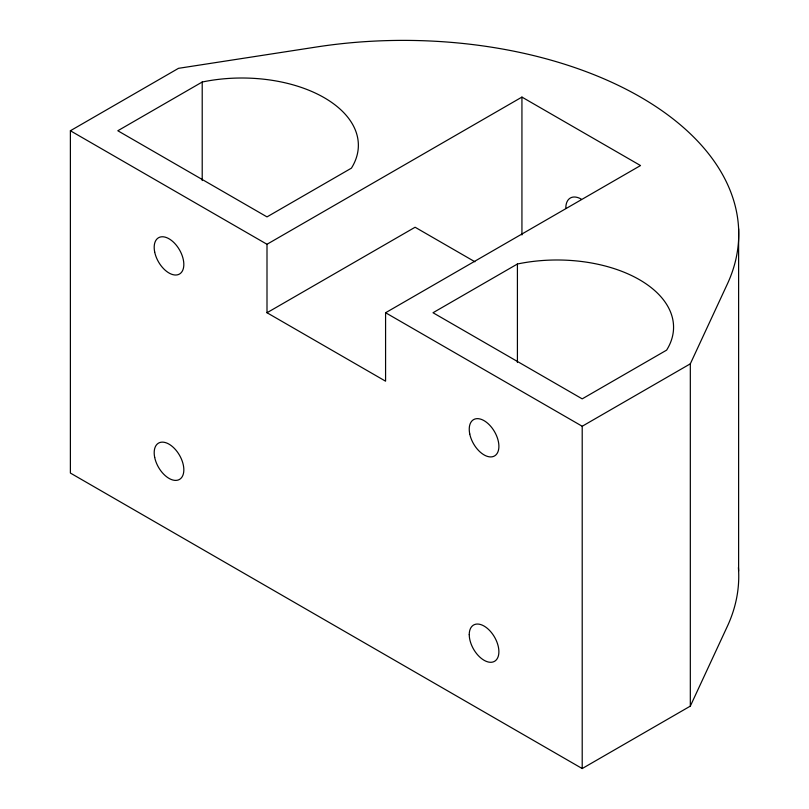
<?xml version="1.0" encoding="UTF-8"?>
<svg xmlns="http://www.w3.org/2000/svg" width="809" height="809" viewBox="0 0 809 809"><rect width="100%" height="100%" fill="white"/><g stroke="black" fill="none" stroke-linecap="round" stroke-linejoin="round"><path stroke-width="1.21" d="M690.32 706.126L690.32 363.828L727.311 284.121A335.381 193.624 0 0 0 640.516 97.09A335.381 193.624 0 0 0 316.562 46.983L178.496 68.33L70.383 130.755L70.383 473.053L582.207 768.55L690.32 706.126L727.311 626.419A335.381 193.624 0 0 0 738.405 567.564M202.21 82.022L117.811 130.755L267 216.893L351.409 168.161A116.496 67.258 0 0 0 324.237 97.707A116.496 67.258 0 0 0 202.21 82.022L202.21 180.549M267 244.278L521.936 97.09L640.516 165.552L385.58 312.739L385.58 381.191L267 312.739L267 244.278L70.383 130.755M267 312.739L415.098 227.238L474.934 261.782M517.416 264.007L433.007 312.739L582.207 398.867L666.606 350.145A116.496 67.258 0 0 0 639.444 279.692A116.496 67.258 0 0 0 517.416 264.007L517.416 362.523M385.58 312.739L582.207 426.252L690.32 363.828M738.617 228.765L738.617 571.063M582.207 426.252L582.207 768.55M521.936 97.09L521.936 234.954M565.825 208.004A21.803 12.58 60 0 1 581.226 199.095M154.691 457.429A20.963 12.105 60 0 0 179.497 479.424A20.963 12.105 60 0 0 172.853 446.952A20.963 12.105 60 0 0 154.691 457.429M154.691 252.054A20.963 12.105 60 0 0 179.497 274.039A20.963 12.105 60 0 0 172.853 241.578A20.963 12.105 60 0 0 154.691 252.054M469.746 433.948A20.963 12.105 60 0 0 494.552 455.942A20.963 12.105 60 0 0 487.918 423.471A20.963 12.105 60 0 0 469.746 433.948M469.25 634.61A20.963 12.105 60 0 0 491.488 662.268A20.963 12.105 60 0 0 491.478 632.618A20.963 12.105 60 0 0 469.25 634.61"/></g></svg>
